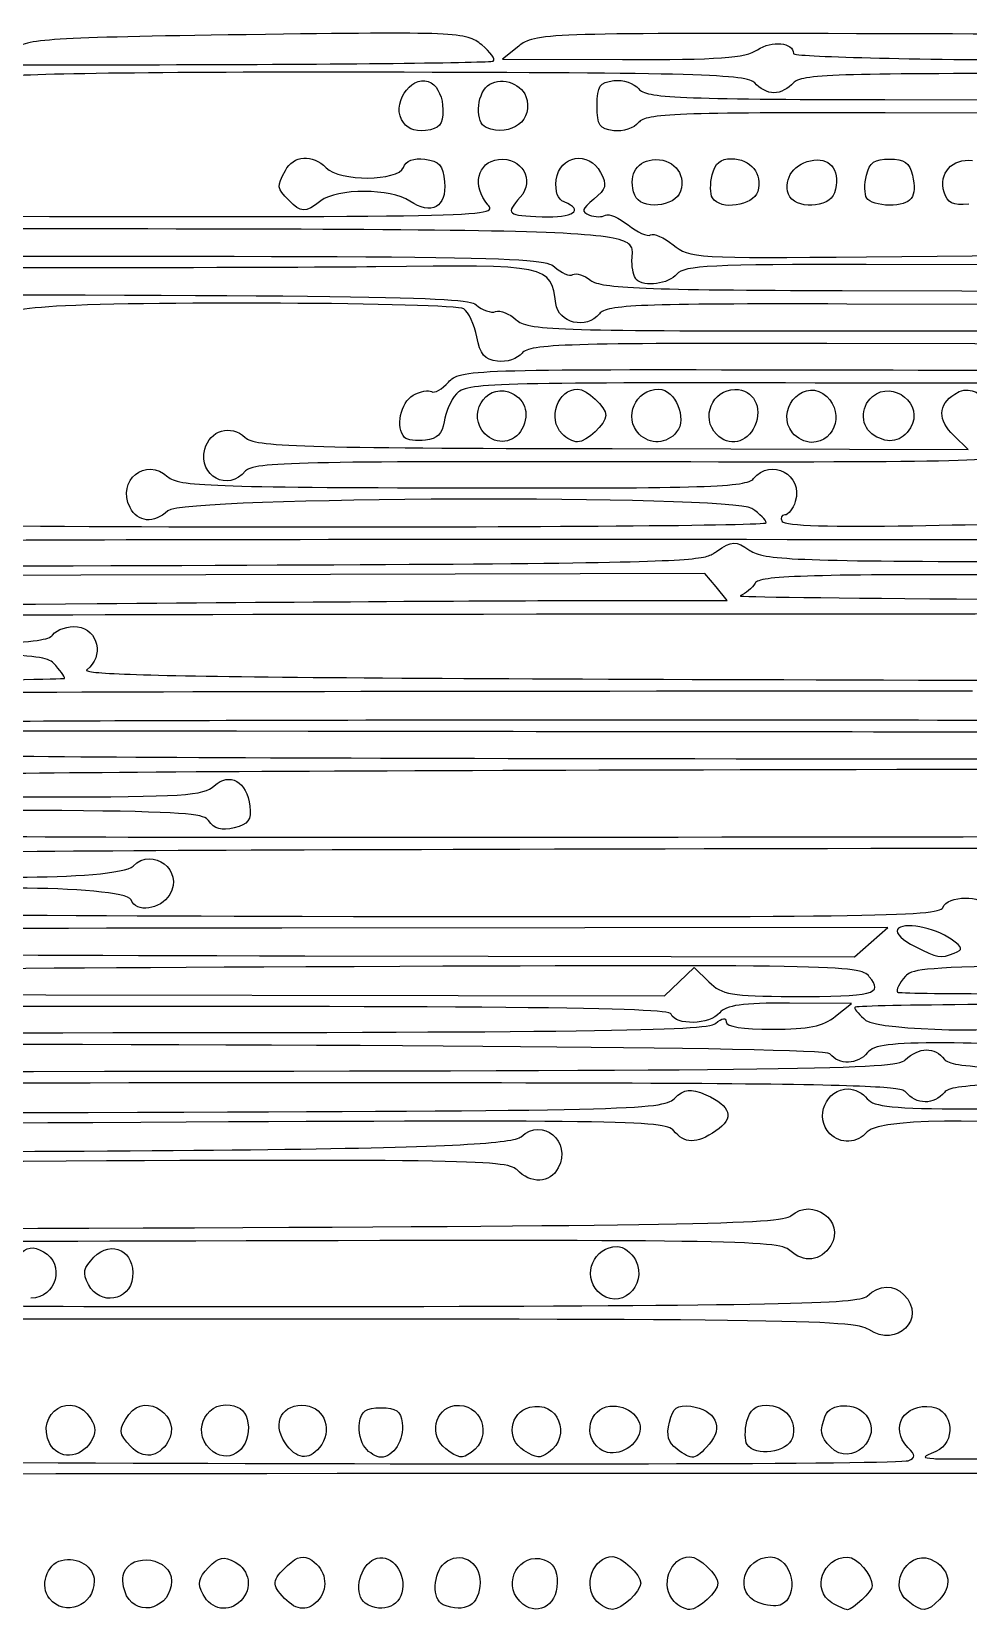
# Model space of a CAD drawing. Extents: x 25 to 242, y 39 to 365.
# Drawn here: x 131.8 to 162.4, y 66.3 to 118.2 of the extents above; entities that cross this region are included whole.
import ezdxf

# ---------------------------------------------------------------- set-up
doc = ezdxf.new("R2010")
doc.units = 0
doc.layers.add('Layer_1', color=7, linetype='CONTINUOUS')

msp = doc.modelspace()

# ---------------------------------------------------------------- linework, layer by layer
at = {"layer": 'Layer_1', "color": 7}
for points in [[(147.730809, 117.683883), (147.195169, 117.254093), (151.118499, 117.246093)], [(159.696645, 115.935963), (167.470905, 115.919463), (168.186903, 115.271543), (168.902897, 114.623623), (178.75979, 114.602723)], [(179.686795, 114.377693), (168.622896, 114.381693), (168.062474, 114.935093), (167.502045, 115.488503), (159.711545, 115.505003)], [(140.212769, 112.653383), (140.212769, 112.653583)], [(159.092515, 110.803393), (164.860775, 110.860093), (165.567475, 111.558863), (166.274155, 112.257613), (185.475471, 112.216813)], [(185.494254, 111.785813), (166.226365, 111.826713), (165.620375, 111.181613), (165.014375, 110.536503), (159.090415, 110.549103)], [(158.305905, 109.698333), (166.126305, 109.674833), (166.846335, 110.319703), (167.566355, 110.964563), (184.902017, 110.927763)], [(184.859712, 110.496943), (167.483085, 110.533843), (166.877095, 109.888733), (166.271095, 109.243623), (158.455865, 109.260223)], [(151.572399, 110.062323), (151.572369, 110.063513)], [(157.742285, 108.379113), (167.447935, 108.378583), (168.095167, 109.024013), (168.742402, 109.669443), (184.230427, 109.636543)], [(184.106769, 109.258813), (168.766233, 109.202913), (168.123848, 108.575633), (167.481465, 107.948363), (157.798195, 107.968963)], [(150.788259, 104.535113), (162.421605, 104.510513), (161.951375, 104.962023)], [(150.504409, 99.574773), (154.547579, 99.571773), (154.183269, 100.015103), (153.818959, 100.458443), (129.337209, 100.387843)], [(140.740219, 87.967843), (158.704925, 87.936143), (159.251165, 88.415333), (159.797395, 88.894493), (139.984999, 88.873293)], [(125.518159, 86.701793), (152.494309, 86.653793), (152.978959, 87.118213), (153.463599, 87.582613), (153.948499, 87.113083)], [(158.081755, 85.989533), (158.608415, 86.409773), (156.585295, 86.418773)], [(157.901685, 82.155463), (157.901685, 82.154583)], [(132.408079, 72.026083), (132.407729, 72.026073)]]:
    msp.add_lwpolyline(points, dxfattribs=at)
for points in [[(143.900649, 115.289843)], [(146.667049, 115.028663)], [(151.521559, 112.817053)], [(154.060019, 112.728753)], [(156.549395, 112.848243)], [(159.103385, 112.718043)], [(161.633645, 112.913953)], [(144.000809, 104.900923)], [(146.625309, 105.020173)], [(149.146999, 105.015173)], [(151.668679, 105.010193)], [(154.190369, 105.005173)], [(156.678575, 105.054173)], [(159.349195, 104.965473)], [(161.968095, 88.054903)], [(133.670989, 77.223553)], [(150.320509, 77.002473)], [(140.093089, 72.056173)], [(135.052849, 71.930473)], [(137.743369, 71.761823)], [(142.707059, 71.897743)], [(145.344329, 71.862143)], [(147.898189, 71.808033)], [(150.376589, 71.859843)], [(152.898379, 71.854843)], [(155.193899, 72.003443)], [(157.929095, 71.912233)], [(132.393489, 66.965023)], [(134.915319, 67.062123)], [(137.415249, 67.098623)], [(140.070349, 66.974353)], [(147.767239, 66.877963)], [(150.288929, 66.872963)], [(152.810619, 66.867963)], [(160.456105, 66.877073)], [(142.715769, 66.819463)], [(145.255719, 66.767563)], [(155.552879, 66.840493)], [(157.969485, 66.831463)]]:
    msp.add_lwpolyline(points, close=True, dxfattribs=at)
for points in [[(138.819569, 118.056983), (132.350929, 117.965583), (131.614319, 117.918683), (131.241439, 117.574473)], [(146.520289, 117.723973), (146.000819, 118.145083), (145.768489, 118.155143), (138.819569, 118.056983)], [(146.890969, 117.195473), (146.981669, 117.247273), (146.814869, 117.485153), (146.520289, 117.723973)], [(158.770385, 118.091363), (148.584649, 118.112963), (148.250229, 118.100363), (147.730809, 117.683883)], [(155.531199, 117.564803), (156.004369, 117.881013), (156.709945, 117.806213), (156.708805, 117.439963)], [(169.399878, 117.730483), (169.288096, 118.031903), (168.121898, 118.071503), (158.770385, 118.091363)], [(124.989779, 117.394503), (125.232449, 117.093023), (126.458149, 117.057803), (135.994449, 117.078223)], [(135.994449, 117.078223), (141.896819, 117.090823), (146.800249, 117.143623), (146.890969, 117.195473)], [(151.118499, 117.246093), (154.277979, 117.239093), (155.137109, 117.301393), (155.531199, 117.564803)], [(156.708805, 117.439963), (156.708545, 117.341463), (160.565075, 117.243973), (165.278985, 117.223293)], [(143.021959, 116.832293), (136.025199, 116.847193), (130.859279, 116.776393), (130.858939, 116.665713)], [(155.444969, 116.482703), (155.218829, 116.763653), (153.576639, 116.809873), (143.021959, 116.832293)], [(143.900649, 115.289843), (143.578049, 115.912293), (144.324079, 116.827943), (144.872189, 116.482273)], [(146.713729, 116.385543), (147.082029, 116.697333), (147.793319, 116.503193), (147.963439, 116.044453)], [(165.414065, 116.784723), (158.163195, 116.800123), (156.931275, 116.757023), (156.705815, 116.480023)], [(144.872189, 116.482273), (145.097959, 116.339893), (145.251569, 115.989543), (145.250409, 115.619613)], [(146.667029, 115.028663), (146.308089, 115.178113), (146.338709, 116.068073), (146.713729, 116.385543)], [(150.294199, 115.740473), (150.296199, 116.391193), (150.371099, 116.503313), (150.840089, 116.558213)], [(150.840089, 116.558213), (151.142559, 116.593613), (151.503109, 116.473413), (151.653009, 116.287153)], [(151.653009, 116.287153), (151.887469, 115.995843), (152.929889, 115.950343), (159.696645, 115.935963)], [(156.074389, 116.158163), (155.871539, 116.158693), (155.588299, 116.304643), (155.444969, 116.482703)], [(156.705815, 116.480023), (156.561375, 116.302573), (156.277235, 116.157733), (156.074389, 116.158163)], [(145.250409, 115.619613), (145.248409, 115.104093), (145.151209, 114.985403), (144.684509, 114.931133)], [(147.963439, 116.044453), (148.245139, 115.284843), (147.484039, 114.688473), (146.667049, 115.028663)], [(150.834989, 114.920423), (150.366319, 114.977323), (150.292169, 115.089753), (150.294199, 115.740473)], [(144.684509, 114.931133), (144.294389, 114.885733), (144.052759, 114.996333), (143.900649, 115.289843)], [(151.649579, 115.188023), (151.498519, 115.002443), (151.137229, 114.883763), (150.834989, 114.920423)], [(159.711545, 115.505003), (152.930119, 115.519403), (151.885879, 115.478403), (151.649579, 115.188023)], [(140.103099, 113.622183), (140.364289, 114.119073), (140.996009, 114.162223), (141.431889, 113.712983)], [(143.959969, 113.721983), (144.043069, 113.941963), (144.288749, 114.035143), (144.666249, 113.989813)], [(147.069939, 113.981483), (147.833369, 114.070283), (148.274119, 113.304003), (147.779939, 112.747133)], [(148.959209, 113.316943), (149.051809, 114.119633), (150.030729, 114.282643), (150.406329, 113.557903)], [(152.094669, 113.970513), (152.753329, 114.047813), (153.208059, 113.543943), (153.020519, 112.944533)], [(157.375275, 113.960053), (157.962395, 114.031353), (158.260205, 113.561283), (158.051175, 112.893143)], [(161.633645, 112.913953), (161.445775, 113.527453), (161.897055, 114.029203), (162.563915, 113.948273)], [(140.212769, 112.653583), (139.823349, 113.054983), (139.820079, 113.083793), (140.103099, 113.622183)], [(141.431889, 113.712983), (141.872519, 113.258793), (143.787599, 113.265673), (143.959969, 113.721983)], [(144.666249, 113.989813), (145.143289, 113.932513), (145.255979, 113.801923), (145.306869, 113.247373)], [(146.724059, 112.500943), (146.190449, 113.108783), (146.375459, 113.900743), (147.069939, 113.981483)], [(150.406329, 113.557903), (150.622299, 113.141213), (150.591779, 113.020163), (150.186279, 112.685243)], [(151.521559, 112.817053), (151.300179, 113.414023), (151.544559, 113.905923), (152.094669, 113.970513)], [(154.053979, 113.482893), (154.146179, 113.854803), (154.329759, 114.008733), (154.680089, 114.007983)], [(154.680089, 114.007983), (155.314389, 114.006983), (155.719219, 113.504783), (155.542249, 112.939173)], [(156.549395, 112.848243), (156.362225, 113.352953), (156.757445, 113.884983), (157.375275, 113.960053)], [(159.097345, 113.472183), (159.198985, 113.881993), (159.365465, 113.998033), (159.850255, 113.997003)], [(159.850255, 113.997003), (160.335045, 113.996003), (160.500795, 113.879233), (160.599885, 113.468983)], [(144.168149, 112.624883), (143.550759, 113.041853), (141.799019, 113.044383), (141.260759, 112.628883)], [(145.306869, 113.247373), (145.382669, 112.421403), (144.877969, 112.145493), (144.168149, 112.624883)], [(149.219629, 112.593073), (149.005159, 112.678073), (148.914569, 112.929823), (148.959209, 113.316943)], [(154.059979, 112.728753), (153.984879, 112.854163), (153.982179, 113.193523), (154.053979, 113.482893)], [(159.103345, 112.718043), (159.028245, 112.843453), (159.025545, 113.182813), (159.097345, 113.472183)], [(160.599885, 113.468983), (160.772275, 112.755303), (160.565985, 112.487233), (159.845555, 112.488763)], [(127.459279, 112.134373), (146.726489, 112.091273), (147.077549, 112.098273), (146.724059, 112.500943)], [(141.260759, 112.628883), (140.745439, 112.231283), (140.619379, 112.234243), (140.212769, 112.653383)], [(147.779939, 112.747133), (147.292929, 112.198343), (147.341929, 112.154823), (148.496699, 112.110433)], [(148.496699, 112.110433), (149.512799, 112.071433), (149.894079, 112.325953), (149.219629, 112.593073)], [(150.186279, 112.685243), (149.792379, 112.359863), (149.768739, 112.275263), (150.041559, 112.167203)], [(153.020519, 112.944533), (152.856099, 112.418993), (151.705469, 112.321133), (151.521559, 112.817053)], [(155.542249, 112.939173), (155.392359, 112.460063), (154.312719, 112.306813), (154.060019, 112.728753)], [(158.051175, 112.893143), (157.889005, 112.374863), (156.737705, 112.340443), (156.549395, 112.848243)], [(159.845555, 112.488763), (159.512465, 112.489563), (159.178485, 112.592653), (159.103385, 112.718043)], [(162.437825, 112.524833), (161.914545, 112.473933), (161.742975, 112.556933), (161.633645, 112.913953)], [(150.041559, 112.167203), (150.220899, 112.096203), (150.455779, 112.093603), (150.563519, 112.161203)], [(150.563519, 112.161203), (150.671259, 112.229103), (151.005399, 112.085203), (151.306049, 111.841523)], [(151.430909, 110.656343), (151.426909, 111.761003), (153.032509, 111.698313), (124.195049, 111.719533)], [(151.306049, 111.841523), (151.606709, 111.597773), (151.937219, 111.451633), (152.040539, 111.516763)], [(152.040539, 111.516763), (152.143849, 111.581863), (152.474949, 111.435263), (152.776319, 111.190943)], [(152.776319, 111.190943), (153.304099, 110.763063), (153.536469, 110.748823), (159.092515, 110.803393)], [(143.063519, 110.475133), (140.212109, 110.440033), (127.737199, 110.424433), (115.341509, 110.440433)], [(119.706679, 110.804823), (146.846429, 110.847623), (148.522429, 110.828723), (148.901869, 110.474783)], [(148.941439, 109.280433), (148.778479, 110.534543), (148.727329, 110.544933), (143.063519, 110.475133)], [(148.901869, 110.474783), (149.123269, 110.268293), (149.391179, 110.153993), (149.497219, 110.220843)], [(151.572369, 110.063513), (151.495569, 110.142713), (151.431909, 110.409443), (151.430909, 110.656343)], [(159.090415, 110.549103), (154.081039, 110.559703), (153.125919, 110.511903), (152.903849, 110.239043)], [(149.497219, 110.220843), (149.603259, 110.287743), (149.869009, 110.202843), (150.087769, 110.032093)], [(150.087769, 110.032093), (150.416529, 109.775613), (151.841679, 109.717723), (158.305905, 109.698333)], [(152.903849, 110.239043), (152.635969, 109.909933), (151.824709, 109.802263), (151.572399, 110.062323)], [(119.702099, 109.573683), (142.791409, 109.560083), (146.022379, 109.519883), (146.339509, 109.234363)], [(132.371849, 109.168263), (131.032149, 109.060273), (130.896209, 109.009913), (131.173329, 108.724263)], [(145.933969, 109.100363), (145.622639, 109.308473), (134.784499, 109.362733), (132.371849, 109.168263)], [(146.358859, 108.182723), (146.280859, 108.583343), (146.089659, 108.996283), (145.933969, 109.100363)], [(146.339509, 109.234363), (146.538009, 109.056243), (146.824239, 108.956033), (146.975569, 109.011663)], [(146.975569, 109.011663), (147.126909, 109.067263), (147.427549, 108.947863), (147.643679, 108.746273)], [(150.369189, 108.943293), (149.941049, 108.417283), (149.025509, 108.633473), (148.941439, 109.280433)], [(158.455865, 109.260223), (151.652109, 109.274623), (150.605519, 109.233623), (150.369189, 108.943293)], [(147.643679, 108.746273), (148.002009, 108.412063), (148.891999, 108.379703), (157.742285, 108.379113)], [(147.036349, 107.388413), (146.615739, 107.440113), (146.470219, 107.610743), (146.358859, 108.182723)], [(157.798195, 107.968963), (149.306889, 107.986963), (148.081519, 107.948463), (147.843469, 107.656013)], [(147.843469, 107.656013), (147.693609, 107.471893), (147.332069, 107.352033), (147.036349, 107.388413)], [(157.201955, 107.109273), (167.972594, 107.086273), (168.608414, 107.106273), (168.93895, 107.478893)], [(145.437249, 106.708433), (145.804099, 107.121813), (146.126609, 107.132793), (157.201955, 107.109273)], [(156.678575, 105.054173), (156.122499, 105.745033), (156.945695, 106.802703), (157.672345, 106.331033)], [(169.074565, 106.976323), (168.847042, 106.696793), (167.289555, 106.656913), (157.417595, 106.677893)], [(159.290525, 106.235413), (159.964935, 106.806363), (160.995565, 105.963503), (160.534705, 105.217903)], [(161.980275, 106.318703), (162.795645, 106.842413), (163.525035, 105.679653), (162.854875, 104.924483)], [(144.000809, 104.900953), (143.696659, 105.214463), (143.866469, 106.051603), (144.279979, 106.277263)], [(144.279979, 106.277263), (144.513929, 106.404903), (144.785149, 106.458503), (144.882689, 106.396353)], [(144.882689, 106.396353), (144.980289, 106.334253), (145.229789, 106.474653), (145.437249, 106.708433)], [(145.693439, 106.325733), (145.512059, 106.118723), (145.330629, 105.707033), (145.290269, 105.410863)], [(157.417595, 106.677893), (146.831109, 106.700393), (145.999859, 106.674893), (145.693439, 106.325733)], [(146.625309, 105.020173), (146.038169, 105.625383), (146.614409, 106.642733), (147.398609, 106.385583)], [(147.398609, 106.385583), (147.927689, 106.212103), (148.112789, 105.700053), (147.836469, 105.174373)], [(149.146999, 105.015173), (148.664579, 105.512453), (149.005099, 106.480643), (149.661899, 106.479243)], [(149.661899, 106.479243), (149.956849, 106.479243), (150.578699, 105.892163), (150.577829, 105.615453)], [(151.668679, 105.010173), (151.138159, 105.557013), (151.539479, 106.475623), (152.308179, 106.473983)], [(152.308179, 106.473983), (152.845809, 106.473983), (153.247479, 105.514233), (152.892889, 105.078593)], [(154.190369, 105.005173), (153.671069, 105.540453), (154.058209, 106.470623), (154.799629, 106.469063)], [(154.799629, 106.469063), (155.403819, 106.469063), (155.718669, 105.886263), (155.445439, 105.276243)], [(157.672345, 106.331033), (158.398455, 105.859673), (158.135755, 104.738243), (157.299635, 104.740013)], [(161.951375, 104.962023), (161.422405, 105.469973), (161.432975, 105.967233), (161.980275, 106.318703)], [(159.349225, 104.965473), (158.903355, 105.236693), (158.873525, 105.882383), (159.290525, 106.235413)], [(137.472029, 104.513633), (137.632369, 105.134343), (138.320369, 105.338263), (138.786749, 104.903233)], [(145.290269, 105.410863), (145.236869, 105.019203), (145.071449, 104.855293), (144.683479, 104.809723)], [(150.577829, 105.615453), (150.577039, 105.338733), (149.951479, 104.754923), (149.656529, 104.755533)], [(155.445439, 105.276243), (155.190939, 104.708053), (154.602029, 104.580863), (154.190369, 105.005173)], [(160.534705, 105.217903), (160.250065, 104.757423), (159.836085, 104.669263), (159.349195, 104.965473)], [(138.786749, 104.903233), (139.113949, 104.598033), (140.449339, 104.557103), (150.788259, 104.535113)], [(144.683479, 104.809723), (144.390109, 104.775223), (144.082899, 104.816723), (144.000809, 104.900923)], [(147.836469, 105.174373), (147.590499, 104.706463), (147.002329, 104.631553), (146.625309, 105.020173)], [(149.656529, 104.755533), (149.514539, 104.755533), (149.285249, 104.872693), (149.146999, 105.015173)], [(152.892889, 105.078593), (152.572039, 104.684423), (152.014939, 104.653273), (151.668679, 105.010193)], [(157.299635, 104.740013), (157.096785, 104.740013), (156.817305, 104.881823), (156.678575, 105.054173)], [(135.026129, 102.614023), (134.572439, 103.489403), (135.548049, 104.281033), (136.261019, 103.616003)], [(138.804259, 103.806453), (138.235949, 103.108243), (137.244899, 103.634293), (137.472029, 104.513633)], [(164.063785, 104.436803), (163.708445, 104.108773), (162.581805, 104.079133), (151.370349, 104.102973)], [(155.404679, 103.555913), (155.973569, 104.254843), (157.041265, 103.671563), (156.771475, 102.809233)], [(151.370349, 104.102973), (140.690289, 104.125773), (139.032219, 104.086573), (138.804259, 103.806453)], [(136.261019, 103.616003), (136.585829, 103.313053), (137.719389, 103.270293), (145.885629, 103.252943)], [(145.885629, 103.252943), (153.857219, 103.236043), (155.178529, 103.278043), (155.404679, 103.555913)], [(155.349099, 102.576843), (154.654949, 103.033593), (136.762789, 102.964643), (136.261939, 102.503243)], [(156.771475, 102.809233), (156.695575, 102.566693), (156.539735, 102.368463), (156.425125, 102.368703)], [(122.408189, 102.206933), (122.407659, 102.078823), (128.674129, 101.993513), (139.113769, 101.979573)], [(136.261939, 102.503243), (135.798099, 102.075993), (135.280939, 102.122353), (135.026129, 102.614023)], [(139.113769, 101.979573), (148.302189, 101.967173), (155.820199, 102.026773), (155.820469, 102.111813)], [(155.820469, 102.111813), (155.820729, 102.196813), (155.608609, 102.406083), (155.349099, 102.576843)], [(156.425125, 102.368703), (156.310515, 102.368943), (156.274505, 102.272703), (156.345125, 102.154783)], [(156.345125, 102.154783), (156.426025, 102.019743), (158.004955, 101.969023), (160.612475, 102.017653)], [(160.612475, 102.017653), (162.888915, 102.060153), (165.363545, 102.102753), (166.111655, 102.112353)], [(109.967559, 100.655123), (154.523049, 100.756803), (153.548999, 100.745323), (154.194689, 101.176803)], [(155.171909, 101.561273), (126.522379, 101.572673), (122.503719, 101.535073), (122.349239, 101.253933)], [(154.194689, 101.176803), (154.726339, 101.532113), (154.805619, 101.534593), (155.284909, 101.210903)], [(187.976096, 101.224723), (187.836885, 101.510573), (184.017434, 101.549763), (155.171909, 101.561273)], [(155.284909, 101.210903), (155.737819, 100.905023), (156.790785, 100.859723), (163.794505, 100.844853)], [(155.457009, 100.140033), (155.364109, 99.979823), (155.146039, 99.793823), (154.972459, 99.726643)], [(163.683445, 100.414143), (157.132115, 100.428143), (155.594379, 100.376843), (155.457009, 100.140033)], [(121.162339, 99.721873), (121.420579, 99.401043), (122.550259, 99.379163), (133.953419, 99.474073)], [(133.953419, 99.474073), (140.832729, 99.531373), (148.280669, 99.576643), (150.504409, 99.574773)], [(154.972459, 99.726643), (154.798879, 99.659443), (167.225405, 99.571523), (182.586954, 99.531173)], [(184.390506, 99.142633), (118.096649, 99.111233), (121.452249, 99.133633), (121.050279, 98.723373)], [(132.492089, 98.445873), (132.643149, 98.631473), (133.004439, 98.750143), (133.306689, 98.713473)], [(133.306689, 98.713473), (133.988099, 98.630773), (134.184849, 97.738273), (133.615319, 97.313483)], [(121.026319, 98.136153), (130.882679, 98.115253), (132.253079, 98.152253), (132.492089, 98.445873)], [(132.596029, 97.452613), (132.237559, 97.860943), (131.931039, 97.869523), (121.059199, 97.775013)], [(132.879159, 97.025133), (132.925959, 97.029133), (132.798559, 97.221903), (132.596029, 97.452613)], [(127.279649, 96.903023), (130.312559, 96.965823), (132.832339, 97.020763), (132.879159, 97.025133)], [(133.615319, 97.313483), (133.305189, 97.082153), (139.406509, 97.019763), (168.350256, 96.958283)], [(162.562425, 96.614493), (122.237599, 96.585293), (121.646729, 96.578893), (121.063129, 96.159883)], [(162.024215, 95.667883), (182.792455, 95.627183), (185.616014, 95.659883), (185.849395, 95.946933)], [(127.428339, 95.606483), (133.497849, 95.665683), (149.065989, 95.693283), (162.024215, 95.667883)], [(146.019409, 95.291303), (116.659969, 95.336903), (116.377959, 95.333203), (116.020449, 94.907503)], [(180.634943, 95.306903), (177.897331, 95.273103), (162.320335, 95.266103), (146.019409, 95.291303)], [(126.048909, 94.767233), (126.348149, 94.458773), (130.250739, 94.423373), (167.198035, 94.393743)], [(167.253005, 94.060313), (134.866519, 94.008613), (126.436959, 93.939503), (126.269369, 93.724343)], [(137.777309, 93.518213), (138.278009, 93.980413), (138.850259, 93.655313), (138.940969, 92.857153)], [(125.742779, 93.328453), (125.339609, 93.168773), (126.002519, 93.151073), (132.247649, 93.154883)], [(132.247649, 93.154883), (136.747969, 93.157883), (137.435659, 93.202783), (137.777309, 93.518213)], [(138.940969, 92.857153), (138.993069, 92.398493), (138.898669, 92.266623), (138.433239, 92.147933)], [(137.588769, 92.386803), (137.328569, 92.753833), (136.072649, 92.766953), (110.251369, 92.672863)], [(138.433239, 92.147933), (138.011309, 92.040353), (137.790019, 92.102933), (137.588769, 92.386803)], [(123.575369, 92.194893), (124.114189, 91.830983), (126.021439, 91.814313), (162.253175, 91.856933)], [(200.909036, 91.844103), (200.514876, 91.588803), (194.5211, 91.531423), (162.196615, 91.473473)], [(162.253175, 91.856933), (191.336806, 91.891133), (200.436046, 91.962583), (200.667477, 92.158513)], [(162.196615, 91.473473), (129.886409, 91.415573), (123.898939, 91.358253), (123.617879, 91.104353)], [(135.127029, 90.896923), (135.766689, 91.549353), (136.800449, 90.745603), (136.321939, 89.967883)], [(127.333509, 90.907523), (128.054279, 90.420743), (134.651389, 90.411723), (135.127029, 90.896923)], [(135.059659, 89.793873), (134.876569, 90.287583), (127.812889, 90.316553), (127.412989, 89.825173)], [(136.321939, 89.967883), (136.015109, 89.469223), (135.220659, 89.359693), (135.059659, 89.793873)], [(161.589235, 89.537203), (161.743305, 89.945133), (162.901055, 89.963283), (163.050575, 89.560203)], [(119.846859, 89.495103), (119.846589, 89.383483), (128.585339, 89.284133), (140.656759, 89.258463)], [(140.656759, 89.258463), (158.961135, 89.219563), (161.481955, 89.253463), (161.589235, 89.537203)], [(139.984999, 88.873293), (122.997429, 88.854993), (120.124269, 88.807393), (119.833589, 88.539043)], [(160.108275, 88.821643), (160.041675, 88.711793), (160.292635, 88.466573), (160.666055, 88.276733)], [(161.869805, 88.506763), (161.322895, 88.901573), (160.270855, 89.089643), (160.108275, 88.821643)], [(122.255579, 88.350623), (122.725409, 88.033303), (124.506599, 87.996423), (140.740219, 87.967843)], [(160.666055, 88.276733), (161.441125, 87.882693), (161.501215, 87.872453), (161.968095, 88.054903)], [(161.968105, 88.054903), (162.266215, 88.171433), (162.253535, 88.229743), (161.869805, 88.506763)], [(140.766799, 87.603513), (125.805419, 87.535813), (122.620089, 87.470273), (122.344929, 87.224763)], [(159.189715, 87.283583), (158.867585, 87.671463), (158.227295, 87.682603), (140.766799, 87.603513)], [(186.447782, 87.655673), (161.550625, 87.701473), (160.729205, 87.690273), (160.371025, 87.298143)], [(153.948499, 87.113083), (154.383419, 86.691973), (154.663069, 86.643103), (156.661675, 86.638843)], [(156.661675, 86.638843), (159.347185, 86.632843), (159.663005, 86.713643), (159.189715, 87.283583)], [(160.371025, 87.298143), (160.167615, 87.075463), (160.051305, 86.841653), (160.112555, 86.778473)], [(160.112555, 86.778473), (160.173855, 86.715373), (165.507145, 86.707373), (171.964414, 86.760973)], [(152.711849, 86.061623), (152.628949, 86.285113), (147.432549, 86.332613), (125.586349, 86.309533)], [(154.299559, 86.105223), (153.978759, 85.711093), (152.853309, 85.680223), (152.711849, 86.061623)], [(156.585295, 86.418773), (155.039039, 86.425773), (154.500269, 86.351773), (154.299559, 86.105223)], [(158.713115, 86.281493), (158.712885, 86.205693), (158.877775, 86.014503), (159.079545, 85.856623)], [(171.279955, 86.392643), (164.368435, 86.407443), (158.713355, 86.357343), (158.713115, 86.281493)], [(131.097199, 85.454323), (149.984429, 85.459323), (153.871589, 85.509723), (154.161209, 85.754933)], [(154.161209, 85.754933), (154.387469, 85.946553), (154.509269, 85.965203), (154.508779, 85.808033)], [(154.508779, 85.808033), (154.508249, 85.651023), (155.042389, 85.566753), (156.031559, 85.567763)], [(156.031559, 85.567763), (157.219445, 85.567763), (157.671115, 85.661963), (158.081755, 85.989533)], [(159.079545, 85.856623), (159.510025, 85.519833), (164.174125, 85.419343), (164.175145, 85.746823)], [(157.899455, 84.766003), (157.544405, 85.207113), (86.315313, 85.158883), (85.631393, 84.717103)], [(161.651485, 85.120353), (159.898885, 85.124353), (159.332435, 85.052753), (159.128785, 84.802503)], [(164.172165, 84.791793), (163.970085, 85.042853), (163.404085, 85.116623), (161.651485, 85.120353)], [(131.874019, 84.189423), (157.268455, 84.216523), (160.029725, 84.252723), (160.365955, 84.563123)], [(159.128785, 84.802503), (158.804445, 84.404013), (158.205155, 84.386263), (157.899455, 84.766003)], [(160.365955, 84.563123), (160.832745, 84.994023), (161.312325, 85.000953), (161.649805, 84.581623)], [(161.649805, 84.581623), (161.874085, 84.302963), (163.174915, 84.255183), (170.983757, 84.238593)], [(94.455459, 84.111123), (99.569869, 84.137723), (116.408219, 84.172923), (131.874019, 84.189423)], [(160.376485, 83.518293), (160.133655, 83.819973), (156.155175, 83.847253), (120.477169, 83.791773)], [(152.809699, 83.297953), (153.171309, 83.631783), (153.317879, 83.649193), (153.850449, 83.421573)], [(157.901685, 82.154583), (157.382385, 82.689863), (157.769525, 83.620033), (158.510945, 83.618443)], [(158.510945, 83.618443), (158.704825, 83.618443), (158.980735, 83.472023), (159.124055, 83.293963)], [(161.646445, 83.504293), (161.306705, 83.086883), (160.718515, 83.093363), (160.376485, 83.518293)], [(170.998711, 83.807633), (163.175375, 83.824333), (161.872475, 83.781933), (161.646445, 83.504293)], [(114.744229, 83.144893), (114.918689, 82.823053), (116.512329, 82.798313), (133.661779, 82.851443)], [(133.661779, 82.851443), (151.352409, 82.906243), (152.412109, 82.930943), (152.809699, 83.297953)], [(153.850449, 83.421573), (154.678279, 83.067773), (154.792789, 82.654803), (154.177159, 82.243383)], [(159.124055, 83.293963), (159.333585, 83.033643), (159.976715, 82.968943), (162.405955, 82.963793)], [(162.405955, 82.963793), (164.134535, 82.959793), (165.427535, 83.043393), (165.427895, 83.158313)], [(133.813979, 82.513393), (117.718579, 82.425093), (115.074209, 82.366493), (114.776639, 82.091803)], [(152.791409, 82.261083), (152.528659, 82.587503), (151.005699, 82.607773), (133.813979, 82.513393)], [(147.807289, 82.057443), (148.512339, 82.708273), (149.475329, 81.899673), (149.022069, 81.037423)], [(165.601785, 82.155363), (164.733255, 82.669263), (159.529005, 82.719103), (159.120705, 82.217463)], [(107.887459, 81.561463), (139.511749, 81.531363), (147.342739, 81.628663), (147.807289, 82.057443)], [(154.177159, 82.243383), (153.530629, 81.811313), (153.149579, 81.816213), (152.791409, 82.261083)], [(159.120705, 82.217463), (158.804485, 81.828983), (158.245975, 81.800563), (157.901685, 82.155463)], [(147.663649, 80.979423), (147.346939, 81.305893), (145.794869, 81.326583), (128.473989, 81.235243)], [(149.022069, 81.037423), (148.754929, 80.529213), (148.126459, 80.502383), (147.663649, 80.979423)], [(156.627325, 79.470863), (157.332415, 80.097073), (158.416725, 79.293593), (157.929735, 78.505743)], [(133.683709, 79.069593), (153.047809, 79.144693), (156.324665, 79.202043), (156.627325, 79.470863)], [(77.878263, 79.279723), (78.199743, 79.004773), (97.874919, 78.930663), (133.683709, 79.069593)], [(135.435319, 78.641283), (124.011279, 78.607883), (114.522449, 78.567783), (114.349029, 78.552083)], [(131.351859, 78.168513), (131.674129, 78.466013), (131.844199, 78.492653), (132.192829, 78.300273)], [(132.192829, 78.300273), (132.922209, 77.897793), (132.622319, 76.781513), (131.785299, 76.783283)], [(133.844189, 78.119593), (134.426289, 78.713313), (135.207649, 78.307313), (135.109749, 77.461993)], [(156.590555, 78.343603), (156.236415, 78.673933), (154.578869, 78.697243), (135.435319, 78.641283)], [(150.320509, 77.002473), (149.794369, 77.544813), (150.190139, 78.467913), (150.948099, 78.466303)], [(150.948099, 78.466303), (151.152069, 78.466303), (151.419569, 78.271383), (151.542539, 78.034103)], [(157.929735, 78.505743), (157.607815, 77.984933), (157.047795, 77.917123), (156.590555, 78.343603)], [(133.670989, 77.223553), (133.467759, 77.615693), (133.496639, 77.765103), (133.844189, 78.119593)], [(151.542539, 78.034103), (151.993849, 77.163313), (150.988149, 76.314313), (150.320509, 77.002473)], [(135.109749, 77.461993), (135.019549, 76.682983), (134.035649, 76.519923), (133.670989, 77.223553)], [(159.120505, 76.849253), (159.527525, 77.221333), (159.988115, 77.238083), (160.322915, 76.893053)], [(142.133919, 76.508283), (156.123799, 76.539183), (158.841025, 76.593783), (159.120505, 76.849253)], [(160.322915, 76.893053), (161.076155, 76.116683), (160.088085, 75.137623), (159.174195, 75.754843)], [(125.480559, 76.633033), (125.480289, 76.544133), (132.974279, 76.488013), (142.133919, 76.508283)], [(131.818369, 76.097583), (107.046719, 76.085183), (104.949669, 76.056283), (104.463539, 75.721073)], [(159.174195, 75.754843), (158.689805, 76.081973), (156.455125, 76.109993), (131.818369, 76.097583)], [(132.407729, 72.026073), (131.886939, 73.030933), (133.160679, 73.809233), (133.746839, 72.844323)], [(134.991989, 72.985553), (135.541969, 73.752233), (136.762119, 72.889053), (136.265069, 72.084883)], [(137.743369, 71.761823), (137.008949, 72.280173), (137.423769, 73.414883), (138.300579, 73.286063)], [(138.300579, 73.286063), (138.649009, 73.234863), (138.835489, 73.051063), (138.881039, 72.713843)], [(140.093089, 72.056173), (139.647339, 72.712633), (140.011289, 73.365013), (140.772069, 73.273253)], [(140.772069, 73.273253), (141.406629, 73.196753), (141.652969, 72.436673), (141.216879, 71.900913)], [(142.526239, 72.706123), (142.581739, 73.098523), (142.728599, 73.202323), (143.226879, 73.201263)], [(143.226879, 73.201263), (143.725149, 73.201263), (143.871369, 73.095803), (143.924409, 72.703133)], [(145.344329, 71.862143), (144.794919, 72.276223), (144.978969, 73.177393), (145.631949, 73.270473)], [(145.631949, 73.270473), (146.509549, 73.395543), (146.917289, 72.259073), (146.179649, 71.743883)], [(147.898189, 71.808043), (147.308009, 72.162423), (147.430479, 73.049653), (148.092889, 73.218563)], [(148.092889, 73.218563), (149.009459, 73.452293), (149.488099, 72.288023), (148.701329, 71.738533)], [(150.376589, 71.859843), (149.820039, 72.279263), (150.030759, 73.171253), (150.705059, 73.250153)], [(150.705059, 73.250153), (151.313239, 73.321353), (151.845569, 72.815783), (151.665239, 72.338313)], [(152.658139, 72.730793), (152.776349, 73.207413), (152.905459, 73.303513), (153.352499, 73.247653)], [(153.352499, 73.247653), (154.159939, 73.146773), (154.442979, 72.560293), (153.951519, 72.006473)], [(155.187849, 72.757583), (155.280049, 73.129513), (155.463639, 73.283443), (155.813969, 73.282683)], [(155.813969, 73.282683), (156.448255, 73.282683), (156.853085, 72.779493), (156.676125, 72.213863)], [(157.748325, 72.937763), (157.909495, 73.364483), (158.747515, 73.380253), (159.083475, 72.962863)], [(160.449115, 71.906783), (159.833125, 72.541703), (160.322415, 73.366673), (161.235115, 73.232003)], [(161.235115, 73.232003), (161.942745, 73.127603), (162.036065, 72.048523), (161.361315, 71.772853)], [(133.746839, 72.844323), (133.913259, 72.570373), (133.912619, 72.363443), (133.744839, 72.090183)], [(135.052889, 71.930473), (134.641569, 72.354433), (134.633949, 72.486413), (134.991989, 72.985553)], [(138.881039, 72.713843), (138.991349, 71.897373), (138.332499, 71.346033), (137.743369, 71.761823)], [(142.707059, 71.897743), (142.568989, 72.069273), (142.487619, 72.433043), (142.526239, 72.706123)], [(143.924409, 72.703133), (143.997909, 72.158803), (143.636949, 71.584423), (143.221839, 71.585293)], [(152.898379, 71.854843), (152.611159, 72.071293), (152.549929, 72.294523), (152.658139, 72.730793)], [(155.193849, 72.003443), (155.118749, 72.128853), (155.116049, 72.468243), (155.187849, 72.757583)], [(157.929095, 71.912243), (157.586695, 72.265143), (157.557295, 72.431933), (157.748325, 72.937763)], [(159.083475, 72.962863), (159.675665, 72.227163), (158.585845, 71.235263), (157.929095, 71.912233)], [(133.744839, 72.090183), (133.402709, 71.534163), (132.680969, 71.499523), (132.408079, 72.026083)], [(136.265069, 72.084883), (135.947839, 71.571643), (135.461119, 71.509653), (135.052849, 71.930473)], [(141.216879, 71.900913), (140.858819, 71.460993), (140.459789, 71.516133), (140.093089, 72.056173)], [(151.665239, 72.338313), (151.463009, 71.802853), (150.785849, 71.551423), (150.376589, 71.859843)], [(156.676125, 72.213863), (156.526225, 71.734763), (155.446589, 71.581513), (155.193899, 72.003443)], [(108.075909, 71.672523), (107.690689, 71.440323), (159.869125, 71.241063), (160.461215, 71.472493)], [(143.221839, 71.585293), (143.076779, 71.585293), (142.845129, 71.726183), (142.707059, 71.897743)], [(146.179649, 71.743883), (145.867299, 71.525733), (145.773029, 71.539093), (145.344329, 71.862143)], [(148.701329, 71.738533), (148.411399, 71.536023), (148.341109, 71.542103), (147.898189, 71.808033)], [(153.951519, 72.006473), (153.488249, 71.484453), (153.405679, 71.472543), (152.898379, 71.854843)], [(160.461215, 71.472493), (160.713855, 71.571193), (160.712055, 71.635743), (160.449115, 71.906783)], [(161.361315, 71.772853), (160.916605, 71.591193), (160.910685, 71.570663), (161.293915, 71.539283)], [(161.293915, 71.539283), (161.525015, 71.520483), (174.76386, 71.490883), (190.71358, 71.473783)], [(219.93132, 70.765843), (219.6467, 71.009283), (161.962925, 71.136573), (114.430579, 70.998573)], [(134.819679, 67.795233), (135.088939, 68.508153), (136.382009, 68.294903), (136.379649, 67.537923)], [(142.931029, 68.211223), (143.390789, 68.505073), (143.946309, 68.048453), (143.944219, 67.378373)], [(145.302399, 68.124453), (145.805459, 68.550323), (146.468469, 68.190453), (146.466299, 67.492683)], [(147.767239, 66.877963), (147.171579, 67.491953), (147.759239, 68.499513), (148.559929, 68.236993)], [(160.456105, 66.877063), (159.708985, 67.440123), (160.552205, 68.692163), (161.335965, 68.183423)], [(132.393489, 66.965023), (132.068129, 67.369253), (132.292879, 68.084713), (132.786419, 68.215893)], [(132.786419, 68.215893), (133.304739, 68.353633), (133.859359, 68.005523), (133.857919, 67.543323)], [(137.415249, 67.098623), (137.220269, 67.474863), (137.252289, 67.632053), (137.595149, 67.981753)], [(137.595149, 67.981753), (137.937999, 68.331453), (138.091479, 68.363443), (138.457369, 68.161543)], [(138.457369, 68.161543), (138.949159, 67.890183), (139.038299, 67.296373), (138.647139, 66.897383)], [(140.070349, 66.974403), (139.640449, 67.417503), (139.655149, 67.566673), (140.176049, 68.047533)], [(140.176049, 68.047533), (140.508349, 68.354283), (140.692899, 68.394103), (140.964619, 68.217763)], [(140.964619, 68.217763), (141.419459, 67.922513), (141.527509, 67.345383), (141.202649, 66.946253)], [(142.715769, 66.819463), (142.349419, 67.058833), (142.483409, 67.925133), (142.931029, 68.211223)], [(145.255699, 66.767563), (144.896759, 66.917023), (144.927379, 67.806983), (145.302399, 68.124453)], [(148.559929, 68.236993), (148.859589, 68.138693), (148.989289, 67.911553), (148.987969, 67.487213)], [(150.288929, 66.872963), (149.806509, 67.370223), (150.147029, 68.338433), (150.803839, 68.337033)], [(150.803839, 68.337033), (151.098789, 68.337033), (151.720629, 67.749953), (151.719769, 67.473223)], [(152.810619, 66.867963), (152.328199, 67.365223), (152.668719, 68.333443), (153.325529, 68.332033)], [(153.325529, 68.332033), (153.620469, 68.332033), (154.242319, 67.744953), (154.241449, 67.468223)], [(155.552879, 66.840463), (154.753929, 67.147013), (155.077489, 68.328353), (155.959899, 68.326473)], [(155.959899, 68.326473), (156.677505, 68.323473), (156.937955, 67.012763), (156.271865, 66.754793)], [(157.969485, 66.831463), (157.287855, 67.240753), (157.659885, 68.323113), (158.481585, 68.321363)], [(158.481585, 68.321363), (158.794145, 68.321363), (159.285715, 67.744203), (159.284575, 67.379633)], [(161.335965, 68.183423), (161.836165, 67.858723), (161.896075, 67.359743), (161.485185, 66.940673)], [(133.857919, 67.543323), (133.855919, 66.735633), (132.886209, 66.352913), (132.393489, 66.965023)], [(134.915279, 67.062123), (134.796759, 67.290803), (134.753719, 67.620713), (134.819679, 67.795233)], [(136.379649, 67.537923), (136.376649, 66.674323), (135.297999, 66.323753), (134.915319, 67.062123)], [(146.466299, 67.492683), (146.464299, 66.765503), (145.970549, 66.469913), (145.255719, 66.767563)], [(148.987969, 67.487213), (148.985969, 66.699203), (148.281539, 66.347863), (147.767239, 66.877963)], [(151.719769, 67.473223), (151.718969, 67.196523), (151.093409, 66.612693), (150.798459, 66.613323)], [(154.241449, 67.468223), (154.240659, 67.191523), (153.615099, 66.607693), (153.320149, 66.608333)], [(138.647139, 66.897383), (138.255989, 66.498443), (137.677319, 66.592953), (137.415249, 67.098623)], [(141.202649, 66.946253), (140.873029, 66.541283), (140.481089, 66.551023), (140.070349, 66.974353)], [(143.944219, 67.378373), (143.942219, 66.736493), (143.294099, 66.441583), (142.715769, 66.819463)], [(150.798459, 66.613323), (150.656469, 66.613323), (150.427179, 66.730453), (150.288929, 66.872963)], [(153.320149, 66.608333), (153.178159, 66.608333), (152.948869, 66.725463), (152.810619, 66.867963)], [(159.284575, 67.379633), (159.284045, 67.216253), (158.640265, 66.596463), (158.479115, 66.604193)], [(161.485185, 66.940673), (161.071225, 66.518423), (160.942525, 66.510513), (160.456105, 66.877073)], [(156.271865, 66.754793), (156.136169, 66.702293), (155.812619, 66.740793), (155.552879, 66.840493)], [(158.479115, 66.604193), (158.400715, 66.608193), (158.171365, 66.710233), (157.969485, 66.831463)]]:
    msp.add_open_spline(points, degree=3, dxfattribs=at)

doc.saveas('drawing.dxf')
